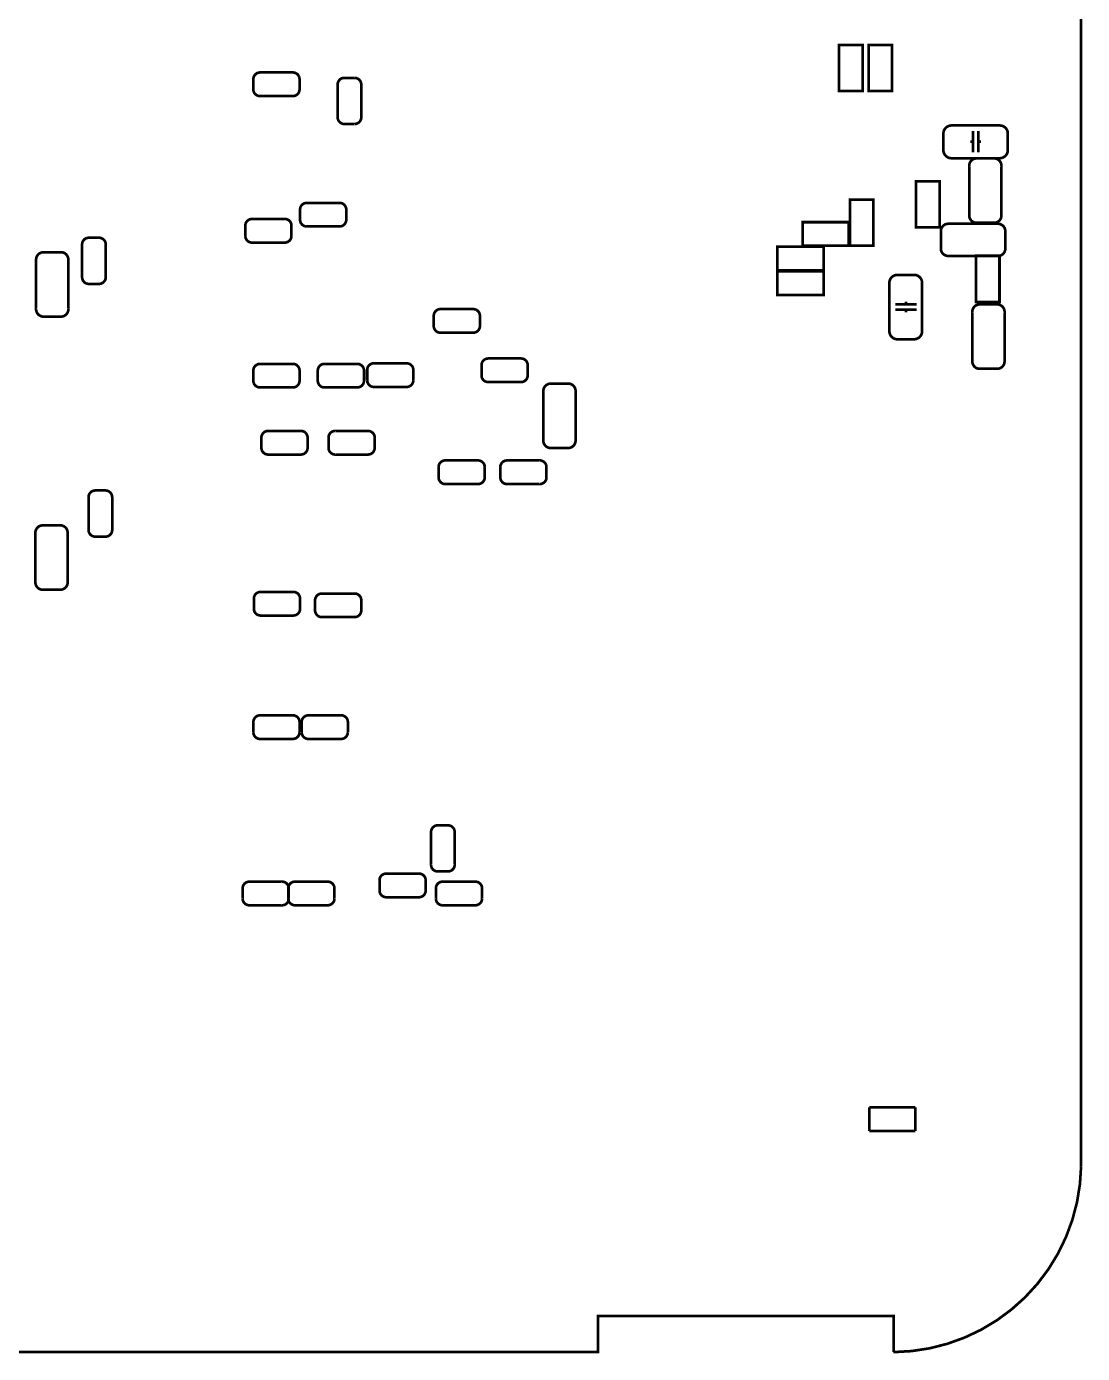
# Model space of a CAD drawing. Extents: x 25 to 194, y 25 to 134.
# Drawn here: x 84 to 134, y 25.3 to 88.1 of the extents above; entities that cross this region are included whole.
import ezdxf

# ---------------------------------------------------------------- set-up
doc = ezdxf.new("R2010")
doc.units = 0
doc.layers.add('SILKSCREENBOTTO', color=7, linetype='CONTINUOUS')

msp = doc.modelspace()

# ---------------------------------------------------------------- linework, layer by layer
at = {"layer": 'SILKSCREENBOTTO', "const_width": 0.127}
for points in [[(133.89991, 34.207196), (133.89991, 124.916692)], [(122.449844, 86.386416), (122.449844, 87.275416), (123.567444, 87.275416), (123.567444, 85.929216)], [(124.958856, 85.980016), (124.958856, 87.275416), (123.841256, 87.275416), (123.841256, 86.386416)], [(122.449844, 86.386416), (122.449844, 85.091016), (123.567444, 85.091016), (123.567444, 85.980016)], [(124.958856, 85.980016), (124.958856, 85.091016), (123.841256, 85.091016), (123.841256, 86.437216)], [(94.735396, 85.15985), (94.735396, 85.66785)], [(95.065596, 85.97265), (96.030796, 85.97265)], [(96.030796, 85.97265), (96.589596, 85.97265)], [(96.919796, 85.66785), (96.919796, 85.15985)], [(98.723196, 83.86445), (98.723196, 84.42325), (98.723196, 85.38845)], [(99.027996, 85.71865), (99.535996, 85.71865)], [(99.840796, 85.38845), (99.840796, 84.42325)], [(96.589596, 84.85505), (96.030796, 84.85505), (95.065596, 84.85505)], [(99.840796, 84.42325), (99.840796, 83.86445)], [(99.535996, 83.53425), (99.027996, 83.53425)], [(127.384302, 83.082892), (127.384302, 82.295492)], [(130.051302, 83.463892), (127.765302, 83.463892)], [(128.781302, 83.209892), (128.781302, 82.193892)], [(129.035302, 83.209892), (129.035302, 82.193892)], [(130.432302, 82.295492), (130.432302, 83.082892)], [(128.781302, 82.701892), (128.654302, 82.701892)], [(129.035302, 82.701892), (129.162302, 82.701892)], [(127.765302, 81.914492), (130.051302, 81.914492)], [(128.936496, 81.905094), (129.800096, 81.905094)], [(128.606296, 80.038194), (128.606296, 81.536794)], [(130.130296, 81.536794), (130.130296, 80.038194), (130.130296, 79.225394)], [(126.086616, 79.93253), (126.086616, 80.82153), (127.204216, 80.82153), (127.204216, 79.47533)], [(97.275396, 79.80045), (98.240596, 79.80045)], [(98.240596, 79.80045), (98.799396, 79.80045)], [(122.958606, 79.064612), (122.958606, 79.953612), (124.076206, 79.953612), (124.076206, 78.607412)], [(126.086616, 79.93253), (126.086616, 78.63713), (127.204216, 78.63713), (127.204216, 79.52613)], [(128.606296, 79.225394), (128.606296, 80.038194)], [(96.945196, 78.98765), (96.945196, 79.49565)], [(99.129596, 79.49565), (99.129596, 78.98765)], [(94.354396, 78.22565), (94.354396, 78.73365)], [(94.684596, 79.03845), (95.649796, 79.03845)], [(95.649796, 79.03845), (96.208596, 79.03845)], [(96.538796, 78.73365), (96.538796, 78.22565)], [(98.799396, 78.68285), (98.240596, 78.68285), (97.275396, 78.68285)], [(121.609358, 77.769212), (120.720358, 77.769212), (120.720358, 78.886812), (122.066558, 78.886812)], [(121.609358, 77.769212), (122.904758, 77.769212), (122.904758, 78.886812), (122.015758, 78.886812)], [(122.958606, 79.064612), (122.958606, 77.769212), (124.076206, 77.769212), (124.076206, 78.658212)], [(127.26543, 77.616558), (127.26543, 78.480158)], [(127.63373, 78.810358), (128.44653, 78.810358)], [(128.44653, 78.810358), (129.94513, 78.810358)], [(129.800096, 78.857094), (128.936496, 78.857094)], [(130.31343, 78.480158), (130.31343, 77.616558)], [(86.937596, 78.14945), (87.445596, 78.14945)], [(96.208596, 77.92085), (95.649796, 77.92085), (94.684596, 77.92085)], [(84.78647, 77.464412), (85.65007, 77.464412)], [(86.632796, 76.29525), (86.632796, 76.85405), (86.632796, 77.81925)], [(87.750396, 77.81925), (87.750396, 76.85405)], [(120.418352, 76.605892), (119.529352, 76.605892), (119.529352, 77.723492), (120.875552, 77.723492)], [(120.418352, 76.605892), (121.713752, 76.605892), (121.713752, 77.723492), (120.824752, 77.723492)], [(129.94513, 77.286358), (128.44653, 77.286358), (127.63373, 77.286358)], [(128.920748, 76.409804), (128.920748, 77.298804), (130.038348, 77.298804), (130.038348, 75.952604)], [(84.45627, 74.784712), (84.45627, 76.283312), (84.45627, 77.096112)], [(85.98027, 77.096112), (85.98027, 76.283312)], [(87.750396, 76.85405), (87.750396, 76.29525)], [(85.98027, 76.283312), (85.98027, 74.784712)], [(87.445596, 75.96505), (86.937596, 75.96505)], [(120.418352, 75.44054), (119.529352, 75.44054), (119.529352, 76.55814), (120.875552, 76.55814)], [(120.418352, 75.44054), (121.713752, 75.44054), (121.713752, 76.55814), (120.824752, 76.55814)], [(124.8283, 76.011024), (124.8283, 73.725024)], [(125.9967, 76.392024), (125.2093, 76.392024)], [(126.3777, 73.725024), (126.3777, 76.011024)], [(128.920748, 76.409804), (128.920748, 75.114404), (130.038348, 75.114404), (130.038348, 76.003404)], [(103.599996, 74.77125), (104.565196, 74.77125)], [(104.565196, 74.77125), (105.123996, 74.77125)], [(126.1237, 74.995024), (125.1077, 74.995024)], [(126.1237, 74.741024), (125.1077, 74.741024)], [(125.6157, 74.995024), (125.6157, 75.122024)], [(125.6157, 74.741024), (125.6157, 74.614024)], [(129.083562, 74.994008), (129.947162, 74.994008)], [(85.65007, 74.416412), (84.78647, 74.416412)], [(103.269796, 73.95845), (103.269796, 74.46645)], [(105.454196, 74.46645), (105.454196, 73.95845)], [(128.753362, 72.314308), (128.753362, 73.812908), (128.753362, 74.625708)], [(130.277362, 74.625708), (130.277362, 73.812908)], [(105.123996, 73.65365), (104.565196, 73.65365), (103.599996, 73.65365)], [(130.277362, 73.812908), (130.277362, 72.314308)], [(125.2093, 73.344024), (125.9967, 73.344024)], [(95.065596, 72.18045), (96.030796, 72.18045)], [(96.030796, 72.18045), (96.589596, 72.18045)], [(98.113596, 72.18045), (99.078796, 72.18045)], [(99.078796, 72.18045), (99.637596, 72.18045)], [(100.450396, 72.20585), (101.415596, 72.20585)], [(101.415596, 72.20585), (101.974396, 72.20585)], [(105.860596, 72.43445), (106.825796, 72.43445)], [(106.825796, 72.43445), (107.384596, 72.43445)], [(94.735396, 71.36765), (94.735396, 71.87565)], [(96.919796, 71.87565), (96.919796, 71.36765)], [(97.783396, 71.36765), (97.783396, 71.87565)], [(99.967796, 71.87565), (99.967796, 71.36765)], [(100.120196, 71.39305), (100.120196, 71.90105)], [(102.304596, 71.90105), (102.304596, 71.39305)], [(105.530396, 71.62165), (105.530396, 72.12965)], [(107.714796, 72.12965), (107.714796, 71.62165)], [(129.947162, 71.946008), (129.083562, 71.946008)], [(96.589596, 71.06285), (96.030796, 71.06285), (95.065596, 71.06285)], [(99.637596, 71.06285), (99.078796, 71.06285), (98.113596, 71.06285)], [(101.974396, 71.08825), (101.415596, 71.08825), (100.450396, 71.08825)], [(107.384596, 71.31685), (106.825796, 71.31685), (105.860596, 71.31685)], [(108.786168, 71.244968), (109.649768, 71.244968)], [(108.455968, 69.378068), (108.455968, 70.876668)], [(109.979968, 70.876668), (109.979968, 69.378068), (109.979968, 68.565268)], [(108.455968, 68.565268), (108.455968, 69.378068)], [(95.116396, 68.19265), (95.116396, 68.70065)], [(95.446596, 69.00545), (96.005396, 69.00545), (96.970596, 69.00545)], [(97.300796, 68.70065), (97.300796, 68.19265)], [(98.291396, 68.19265), (98.291396, 68.70065)], [(98.621596, 69.00545), (99.180396, 69.00545), (100.145596, 69.00545)], [(100.475796, 68.70065), (100.475796, 68.19265)], [(96.005396, 67.88785), (95.446596, 67.88785)], [(96.970596, 67.88785), (96.005396, 67.88785)], [(99.180396, 67.88785), (98.621596, 67.88785)], [(100.145596, 67.88785), (99.180396, 67.88785)], [(109.649768, 68.196968), (108.786168, 68.196968)], [(103.498396, 66.79565), (103.498396, 67.30365)], [(103.828596, 67.60845), (104.793796, 67.60845)], [(104.793796, 67.60845), (105.352596, 67.60845)], [(105.682796, 67.30365), (105.682796, 66.79565)], [(106.419396, 66.79565), (106.419396, 67.30365)], [(106.749596, 67.60845), (107.714796, 67.60845)], [(107.714796, 67.60845), (108.273596, 67.60845)], [(108.603796, 67.30365), (108.603796, 66.79565)], [(87.242396, 66.18605), (87.750396, 66.18605)], [(105.352596, 66.49085), (104.793796, 66.49085), (103.828596, 66.49085)], [(108.273596, 66.49085), (107.714796, 66.49085), (106.749596, 66.49085)], [(86.937596, 64.33185), (86.937596, 64.89065), (86.937596, 65.85585)], [(88.055196, 65.85585), (88.055196, 64.89065)], [(88.055196, 64.89065), (88.055196, 64.33185)], [(84.422996, 62.66815), (84.422996, 64.16675)], [(84.753196, 64.53505), (85.616796, 64.53505)], [(85.946996, 64.16675), (85.946996, 62.66815), (85.946996, 61.85535)], [(87.750396, 64.00165), (87.242396, 64.00165)], [(84.422996, 61.85535), (84.422996, 62.66815)], [(85.616796, 61.48705), (84.753196, 61.48705)], [(94.760796, 60.57265), (94.760796, 61.08065)], [(95.090996, 61.38545), (96.056196, 61.38545)], [(96.056196, 61.38545), (96.614996, 61.38545)], [(96.945196, 61.08065), (96.945196, 60.57265)], [(97.656396, 60.49645), (97.656396, 61.00445)], [(97.986596, 61.30925), (98.545396, 61.30925), (99.510596, 61.30925)], [(99.840796, 61.00445), (99.840796, 60.49645)], [(96.614996, 60.26785), (96.056196, 60.26785), (95.090996, 60.26785)], [(98.545396, 60.19165), (97.986596, 60.19165)], [(99.510596, 60.19165), (98.545396, 60.19165)], [(94.735396, 54.73065), (94.735396, 55.23865)], [(95.065596, 55.54345), (95.624396, 55.54345), (96.589596, 55.54345)], [(96.919796, 55.23865), (96.919796, 54.73065)], [(97.021396, 54.73065), (97.021396, 55.23865)], [(97.351596, 55.54345), (98.316796, 55.54345)], [(98.316796, 55.54345), (98.875596, 55.54345)], [(99.205796, 55.23865), (99.205796, 54.73065)], [(95.624396, 54.42585), (95.065596, 54.42585)], [(96.589596, 54.42585), (95.624396, 54.42585)], [(98.875596, 54.42585), (98.316796, 54.42585), (97.351596, 54.42585)], [(103.447596, 50.33645), (103.955596, 50.33645)], [(103.142796, 48.48225), (103.142796, 49.04105), (103.142796, 50.00625)], [(104.260396, 50.00625), (104.260396, 49.04105)], [(104.260396, 49.04105), (104.260396, 48.48225)], [(100.704396, 47.23765), (100.704396, 47.74565)], [(101.034596, 48.05045), (101.999796, 48.05045)], [(101.999796, 48.05045), (102.558596, 48.05045)], [(102.888796, 47.74565), (102.888796, 47.23765)], [(103.955596, 48.15205), (103.447596, 48.15205)], [(94.227396, 46.85665), (94.227396, 47.36465)], [(94.557596, 47.66945), (95.522796, 47.66945)], [(95.522796, 47.66945), (96.081596, 47.66945)], [(96.386396, 46.85665), (96.386396, 47.36465)], [(96.411796, 47.36465), (96.411796, 46.85665)], [(96.716596, 47.66945), (97.681796, 47.66945)], [(97.681796, 47.66945), (98.240596, 47.66945)], [(98.570796, 47.36465), (98.570796, 46.85665)], [(103.371396, 46.85665), (103.371396, 47.36465)], [(103.701596, 47.66945), (104.666796, 47.66945)], [(104.666796, 47.66945), (105.225596, 47.66945)], [(105.555796, 47.36465), (105.555796, 46.85665)], [(96.081596, 46.55185), (95.522796, 46.55185), (94.557596, 46.55185)], [(98.240596, 46.55185), (97.681796, 46.55185), (96.716596, 46.55185)], [(102.558596, 46.93285), (101.999796, 46.93285), (101.034596, 46.93285)], [(105.225596, 46.55185), (104.666796, 46.55185), (103.701596, 46.55185)], [(123.87326, 35.871912), (123.87326, 36.989512)], [(123.87326, 36.989512), (125.21946, 36.989512)], [(126.05766, 36.989512), (125.16866, 36.989512)], [(126.05766, 35.871912), (126.05766, 36.989512)], [(124.76226, 35.871912), (123.87326, 35.871912)], [(124.76226, 35.871912), (126.05766, 35.871912)], [(34.348928, 25.4), (111.047022, 25.4), (111.047022, 27.108912), (125.024896, 27.108912), (125.024896, 25.4)]]:
    msp.add_lwpolyline(points, dxfattribs=at)
for points in [[(95.06585, 85.97265, 0.414448), (94.735396, 85.66785)], [(96.919796, 85.66785, 0.4142136), (96.589596, 85.97265)], [(99.027996, 85.71865, 0.4142136), (98.723196, 85.38845)], [(99.840796, 85.38845, 0.4142136), (99.535996, 85.71865)], [(94.735396, 85.15985, 0.4144497), (95.06585, 84.85505)], [(96.589596, 84.85505, 0.4142136), (96.919796, 85.15985)], [(98.723196, 83.86445, 0.4142136), (99.027996, 83.53425)], [(99.535996, 83.53425, 0.4142136), (99.840796, 83.86445)], [(127.765302, 83.463892, 0.4142136), (127.384302, 83.082892)], [(130.432302, 83.082892, 0.4142136), (130.051302, 83.463892)], [(127.384302, 82.295492, 0.4142136), (127.765302, 81.914492)], [(130.051302, 81.914492, 0.4142136), (130.432302, 82.295492)], [(128.93675, 81.905094, 0.4140024), (128.606296, 81.536794)], [(130.130296, 81.536794, 0.4142255), (129.799842, 81.905094)], [(97.27565, 79.80045, 0.414448), (96.945196, 79.49565)], [(99.129596, 79.49565, 0.4142136), (98.799396, 79.80045)], [(128.606296, 79.225394, 0.4142003), (128.93675, 78.857094)], [(129.799842, 78.857094, 0.4144265), (130.130296, 79.225394)], [(94.68485, 79.03845, 0.414448), (94.354396, 78.73365)], [(96.538796, 78.73365, 0.4142136), (96.208596, 79.03845)], [(96.945196, 78.98765, 0.4144497), (97.27565, 78.68285)], [(98.799396, 78.68285, 0.4142136), (99.129596, 78.98765)], [(127.63373, 78.810358, 0.4142003), (127.26543, 78.479904)], [(130.31343, 78.479904, 0.4140024), (129.94513, 78.810358)], [(86.937596, 78.14945, 0.4142136), (86.632796, 77.81925)], [(87.750396, 77.81925, 0.4142136), (87.445596, 78.14945)], [(94.354396, 78.22565, 0.4144497), (94.68485, 77.92085)], [(96.208596, 77.92085, 0.4142136), (96.538796, 78.22565)], [(84.786724, 77.464412, 0.4140024), (84.45627, 77.096112)], [(85.98027, 77.096112, 0.4142255), (85.649816, 77.464412)], [(127.26543, 77.616812, 0.4144265), (127.63373, 77.286358)], [(129.94513, 77.286358, 0.4142255), (130.31343, 77.616812)], [(86.632796, 76.29525, 0.4142136), (86.937596, 75.96505)], [(87.445596, 75.96505, 0.4142136), (87.750396, 76.29525)], [(125.2093, 76.392024, 0.4142136), (124.8283, 76.011024)], [(126.3777, 76.011024, 0.4142136), (125.9967, 76.392024)], [(84.45627, 74.784712, 0.4142003), (84.786724, 74.416412)], [(85.649816, 74.416412, 0.4144265), (85.98027, 74.784712)], [(103.60025, 74.77125, 0.414448), (103.269796, 74.46645)], [(105.454196, 74.46645, 0.4142136), (105.123996, 74.77125)], [(129.083816, 74.994008, 0.4142253), (128.753362, 74.625708)], [(130.277362, 74.625708, 0.4139992), (129.946908, 74.994008)], [(103.269796, 73.95845, 0.4144497), (103.60025, 73.65365)], [(105.123996, 73.65365, 0.4142136), (105.454196, 73.95845)], [(124.8283, 73.725024, 0.4142136), (125.2093, 73.344024)], [(125.9967, 73.344024, 0.4142136), (126.3777, 73.725024)], [(95.06585, 72.18045, 0.414448), (94.735396, 71.87565)], [(96.919796, 71.87565, 0.4142136), (96.589596, 72.18045)], [(98.11385, 72.18045, 0.414448), (97.783396, 71.87565)], [(99.967796, 71.87565, 0.4142136), (99.637596, 72.18045)], [(100.45065, 72.20585, 0.414448), (100.120196, 71.90105)], [(102.304596, 71.90105, 0.4142136), (101.974396, 72.20585)], [(105.86085, 72.43445, 0.414448), (105.530396, 72.12965)], [(107.714796, 72.12965, 0.4142136), (107.384596, 72.43445)], [(128.753362, 72.314308, 0.4144251), (129.083816, 71.946008)], [(129.946908, 71.946008, 0.4142034), (130.277362, 72.314308)], [(105.530396, 71.62165, 0.4144497), (105.86085, 71.31685)], [(107.384596, 71.31685, 0.4142136), (107.714796, 71.62165)], [(94.735396, 71.36765, 0.4144497), (95.06585, 71.06285)], [(96.589596, 71.06285, 0.4142136), (96.919796, 71.36765)], [(97.783396, 71.36765, 0.4144497), (98.11385, 71.06285)], [(99.637596, 71.06285, 0.4142136), (99.967796, 71.36765)], [(100.120196, 71.39305, 0.4144497), (100.45065, 71.08825)], [(101.974396, 71.08825, 0.4142136), (102.304596, 71.39305)], [(108.786422, 71.244968, 0.4142034), (108.455968, 70.876668)], [(109.979968, 70.876668, 0.4144251), (109.649514, 71.244968)], [(95.44685, 69.00545, 0.414448), (95.116396, 68.70065)], [(97.300796, 68.70065, 0.4142136), (96.970596, 69.00545)], [(98.62185, 69.00545, 0.414448), (98.291396, 68.70065)], [(100.475796, 68.70065, 0.4142136), (100.145596, 69.00545)], [(108.455968, 68.565268, 0.4139992), (108.786422, 68.196968)], [(109.649514, 68.196968, 0.4142253), (109.979968, 68.565268)], [(95.116396, 68.19265, 0.4144497), (95.44685, 67.88785)], [(96.970596, 67.88785, 0.4142136), (97.300796, 68.19265)], [(98.291396, 68.19265, 0.4144497), (98.62185, 67.88785)], [(100.145596, 67.88785, 0.4142136), (100.475796, 68.19265)], [(103.82885, 67.60845, 0.414448), (103.498396, 67.30365)], [(105.682796, 67.30365, 0.4142136), (105.352596, 67.60845)], [(106.74985, 67.60845, 0.414448), (106.419396, 67.30365)], [(108.603796, 67.30365, 0.4142136), (108.273596, 67.60845)], [(103.498396, 66.79565, 0.4144497), (103.82885, 66.49085)], [(105.352596, 66.49085, 0.4142136), (105.682796, 66.79565)], [(106.419396, 66.79565, 0.4144497), (106.74985, 66.49085)], [(108.273596, 66.49085, 0.4142136), (108.603796, 66.79565)], [(87.242396, 66.18605, 0.4142136), (86.937596, 65.85585)], [(88.055196, 65.85585, 0.4142136), (87.750396, 66.18605)], [(84.75345, 64.53505, 0.4142034), (84.422996, 64.16675)], [(85.946996, 64.16675, 0.4144251), (85.616542, 64.53505)], [(86.937596, 64.33185, 0.4142136), (87.242396, 64.00165)], [(87.750396, 64.00165, 0.4142136), (88.055196, 64.33185)], [(84.422996, 61.85535, 0.4139992), (84.75345, 61.48705)], [(85.616542, 61.48705, 0.4142253), (85.946996, 61.85535)], [(95.09125, 61.38545, 0.414448), (94.760796, 61.08065)], [(96.945196, 61.08065, 0.4142136), (96.614996, 61.38545)], [(97.98685, 61.30925, 0.414448), (97.656396, 61.00445)], [(99.840796, 61.00445, 0.4142136), (99.510596, 61.30925)], [(94.760796, 60.57265, 0.4144497), (95.09125, 60.26785)], [(96.614996, 60.26785, 0.4142136), (96.945196, 60.57265)], [(97.656396, 60.49645, 0.4144497), (97.98685, 60.19165)], [(99.510596, 60.19165, 0.4142136), (99.840796, 60.49645)], [(95.06585, 55.54345, 0.414448), (94.735396, 55.23865)], [(96.919796, 55.23865, 0.4142136), (96.589596, 55.54345)], [(97.35185, 55.54345, 0.414448), (97.021396, 55.23865)], [(99.205796, 55.23865, 0.4142136), (98.875596, 55.54345)], [(94.735396, 54.73065, 0.4144497), (95.06585, 54.42585)], [(96.589596, 54.42585, 0.4142136), (96.919796, 54.73065)], [(97.021396, 54.73065, 0.4144497), (97.35185, 54.42585)], [(98.875596, 54.42585, 0.4142136), (99.205796, 54.73065)], [(103.447596, 50.33645, 0.4142136), (103.142796, 50.00625)], [(104.260396, 50.00625, 0.4142136), (103.955596, 50.33645)], [(103.142796, 48.48225, 0.4142136), (103.447596, 48.15205)], [(103.955596, 48.15205, 0.4142136), (104.260396, 48.48225)], [(101.03485, 48.05045, 0.414448), (100.704396, 47.74565)], [(102.888796, 47.74565, 0.4142136), (102.558596, 48.05045)], [(94.55785, 47.66945, 0.414448), (94.227396, 47.36465)], [(96.411796, 47.36465, 0.4142136), (96.081596, 47.66945)], [(96.71685, 47.66945, 0.414448), (96.386396, 47.36465)], [(98.570796, 47.36465, 0.4142136), (98.240596, 47.66945)], [(100.704396, 47.23765, 0.4144497), (101.03485, 46.93285)], [(102.558596, 46.93285, 0.4142136), (102.888796, 47.23765)], [(103.70185, 47.66945, 0.414448), (103.371396, 47.36465)], [(105.555796, 47.36465, 0.4142136), (105.225596, 47.66945)], [(94.227396, 46.85665, 0.4144497), (94.55785, 46.55185)], [(96.081596, 46.55185, 0.4142136), (96.411796, 46.85665)], [(96.386396, 46.85665, 0.4144497), (96.71685, 46.55185)], [(98.240596, 46.55185, 0.4142136), (98.570796, 46.85665)], [(103.371396, 46.85665, 0.4144497), (103.70185, 46.55185)], [(105.225596, 46.55185, 0.4142136), (105.555796, 46.85665)], [(125.020324, 25.4, 0.4065613), (133.89991, 34.20237)]]:
    msp.add_lwpolyline(points, format="xyb", dxfattribs=at)

doc.saveas('drawing.dxf')
